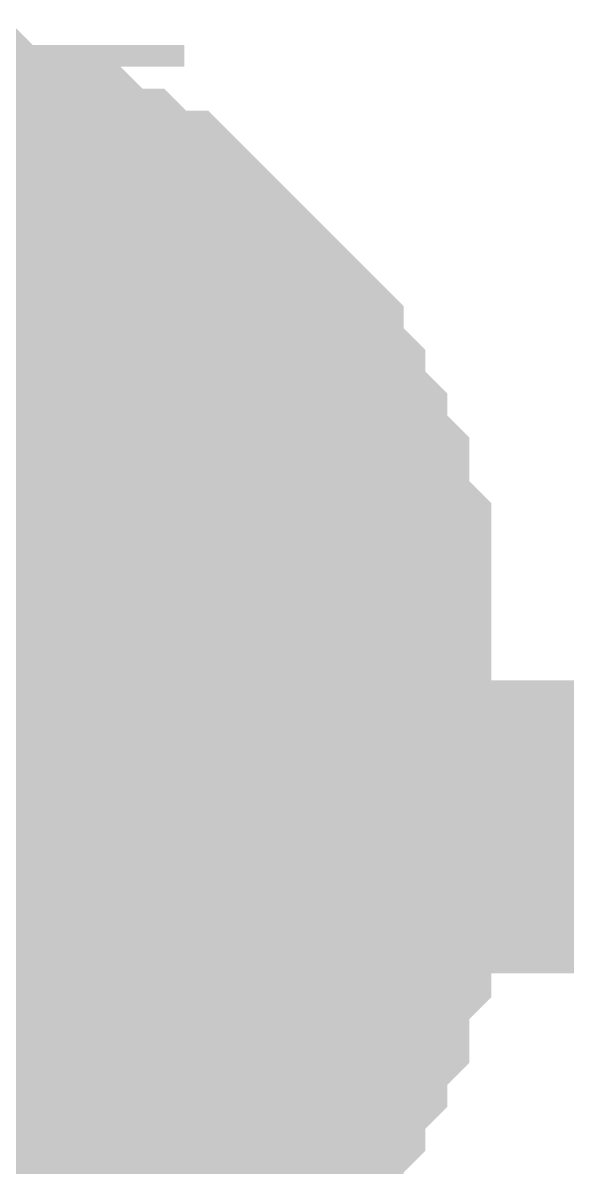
# Model space of a CAD drawing. Header units: millimetres. Extents: x 0 to 800, y 0 to 567.
# Drawn here: x 368.989 to 369.546, y 359.645 to 360.815 of the extents above; entities that cross this region are included whole.
import ezdxf

# ---------------------------------------------------------------- set-up
doc = ezdxf.new("R2010")
doc.units = ezdxf.units.MM
doc.layers.add('Sheet', color=255, linetype='Continuous')

msp = doc.modelspace()

# ---------------------------------------------------------------- linework, layer by layer
at = {"layer": 'Sheet'}
for points, const_width in [([(368.8255, 360.6649), (368.8479, 360.6649), (368.8703, 360.6649), (368.8927, 360.6649), (368.9151, 360.6649), (368.9375, 360.6425), (368.9599, 360.6425), (369.0047, 360.6425), (369.0047, 360.6201), (369.0271, 360.6201), (369.0495, 360.5977), (369.0719, 360.5977), (369.0943, 360.5753), (369.1167, 360.5753), (369.1391, 360.5529), (369.1615, 360.5305), (369.1839, 360.5081), (369.1839, 360.5081), (369.2063, 360.4857), (369.2287, 360.4633), (369.2287, 360.4409), (369.2511, 360.4185), (369.2511, 360.3961), (369.2735, 360.3737), (369.2735, 360.3514), (369.2959, 360.329), (369.2959, 360.3066), (369.2959, 360.2842), (369.3183, 360.2618), (369.3183, 360.2394), (369.3183, 360.1946), (369.3183, 360.1722), (369.3183, 360.1498)], 0.2997), ([(368.8255, 360.6649), (368.8479, 360.6649), (368.8703, 360.6649), (368.8927, 360.6649), (368.9151, 360.6649), (368.9375, 360.6425), (368.9599, 360.6425), (369.0047, 360.6425), (369.0047, 360.6201), (369.0271, 360.6201), (369.0495, 360.5977), (369.0719, 360.5977), (369.0943, 360.5753), (369.1167, 360.5753), (369.1391, 360.5529), (369.1615, 360.5305), (369.1839, 360.5081), (369.1839, 360.5081), (369.2063, 360.4857), (369.2287, 360.4633), (369.2287, 360.4409), (369.2511, 360.4185), (369.2511, 360.3961), (369.2735, 360.3737), (369.2735, 360.3514), (369.2959, 360.329), (369.2959, 360.3066), (369.2959, 360.2842), (369.3183, 360.2618), (369.3183, 360.2394), (369.3183, 360.1946), (369.3183, 360.1722), (369.3183, 360.1498)], 0.2997), ([(368.8255, 360.6649), (368.8479, 360.6649), (368.8703, 360.6649), (368.8927, 360.6649), (368.9151, 360.6649), (368.9375, 360.6425), (368.9599, 360.6425), (369.0047, 360.6425), (369.0047, 360.6201), (369.0271, 360.6201), (369.0495, 360.5977), (369.0719, 360.5977), (369.0943, 360.5753), (369.1167, 360.5753), (369.1391, 360.5529), (369.1615, 360.5305), (369.1839, 360.5081), (369.1839, 360.5081), (369.2063, 360.4857), (369.2287, 360.4633), (369.2287, 360.4409), (369.2511, 360.4185), (369.2511, 360.3961), (369.2735, 360.3737), (369.2735, 360.3514), (369.2959, 360.329), (369.2959, 360.3066), (369.2959, 360.2842), (369.3183, 360.2618), (369.3183, 360.2394), (369.3183, 360.1946), (369.3183, 360.1722), (369.3183, 360.1498)], 0.2997), ([(368.8255, 360.6649), (368.8479, 360.6649), (368.8703, 360.6649), (368.8927, 360.6649), (368.9151, 360.6649), (368.9375, 360.6425), (368.9599, 360.6425), (369.0047, 360.6425), (369.0047, 360.6201), (369.0271, 360.6201), (369.0495, 360.5977), (369.0719, 360.5977), (369.0943, 360.5753), (369.1167, 360.5753), (369.1391, 360.5529), (369.1615, 360.5305), (369.1839, 360.5081), (369.1839, 360.5081), (369.2063, 360.4857), (369.2287, 360.4633), (369.2287, 360.4409), (369.2511, 360.4185), (369.2511, 360.3961), (369.2735, 360.3737), (369.2735, 360.3514), (369.2959, 360.329), (369.2959, 360.3066), (369.2959, 360.2842), (369.3183, 360.2618), (369.3183, 360.2394), (369.3183, 360.1946), (369.3183, 360.1722), (369.3183, 360.1498)], 0.2997), ([(368.9375, 360.6425), (368.9599, 360.6425), (369.0047, 360.6425), (369.0047, 360.6201), (369.0271, 360.6201), (369.0495, 360.5977), (369.0719, 360.5977), (369.0943, 360.5753), (369.1167, 360.5753), (369.1391, 360.5529), (369.1615, 360.5305), (369.1839, 360.5081), (369.1839, 360.5081), (369.2063, 360.4857), (369.2287, 360.4633), (369.2287, 360.4409), (369.2511, 360.4185), (369.2511, 360.3961), (369.2735, 360.3737), (369.2735, 360.3514), (369.2959, 360.329), (369.2959, 360.3066), (369.2959, 360.2842), (369.3183, 360.2618), (369.3183, 360.2394), (369.3183, 360.1946), (369.3183, 360.1722), (369.3183, 360.1498)], 0.0991), ([(368.9375, 360.6425), (368.9599, 360.6425), (369.0047, 360.6425), (369.0047, 360.6201), (369.0271, 360.6201), (369.0495, 360.5977), (369.0719, 360.5977), (369.0943, 360.5753), (369.1167, 360.5753), (369.1391, 360.5529), (369.1615, 360.5305), (369.1839, 360.5081), (369.1839, 360.5081), (369.2063, 360.4857), (369.2287, 360.4633), (369.2287, 360.4409), (369.2511, 360.4185), (369.2511, 360.3961), (369.2735, 360.3737), (369.2735, 360.3514), (369.2959, 360.329), (369.2959, 360.3066), (369.2959, 360.2842), (369.3183, 360.2618), (369.3183, 360.2394), (369.3183, 360.1946), (369.3183, 360.1722), (369.3183, 360.1498)], 0.0991), ([(368.9375, 360.6425), (368.9599, 360.6425), (369.0047, 360.6425), (369.0047, 360.6201), (369.0271, 360.6201), (369.0495, 360.5977), (369.0719, 360.5977), (369.0943, 360.5753), (369.1167, 360.5753), (369.1391, 360.5529), (369.1615, 360.5305), (369.1839, 360.5081), (369.1839, 360.5081), (369.2063, 360.4857), (369.2287, 360.4633), (369.2287, 360.4409), (369.2511, 360.4185), (369.2511, 360.3961), (369.2735, 360.3737), (369.2735, 360.3514), (369.2959, 360.329), (369.2959, 360.3066), (369.2959, 360.2842), (369.3183, 360.2618), (369.3183, 360.2394), (369.3183, 360.1946), (369.3183, 360.1722), (369.3183, 360.1498)], 0.0991), ([(368.9375, 360.6425), (368.9599, 360.6425), (369.0047, 360.6425), (369.0047, 360.6201), (369.0271, 360.6201), (369.0495, 360.5977), (369.0719, 360.5977), (369.0943, 360.5753), (369.1167, 360.5753), (369.1391, 360.5529), (369.1615, 360.5305), (369.1839, 360.5081), (369.1839, 360.5081), (369.2063, 360.4857), (369.2287, 360.4633), (369.2287, 360.4409), (369.2511, 360.4185), (369.2511, 360.3961), (369.2735, 360.3737), (369.2735, 360.3514), (369.2959, 360.329), (369.2959, 360.3066), (369.2959, 360.2842), (369.3183, 360.2618), (369.3183, 360.2394), (369.3183, 360.1946), (369.3183, 360.1722), (369.3183, 360.1498)], 0.0991), ([(368.8255, 360.4857), (368.8479, 360.4857), (368.8703, 360.4857), (368.8927, 360.4857), (368.9151, 360.4857), (368.9375, 360.4633), (368.9599, 360.4633), (369.0047, 360.4633), (369.0047, 360.4409), (369.0271, 360.4409), (369.0495, 360.4185), (369.0719, 360.4185), (369.0943, 360.3961), (369.1167, 360.3961), (369.1391, 360.3737), (369.1615, 360.3514), (369.1839, 360.3514), (369.1839, 360.329), (369.2063, 360.3066), (369.2287, 360.2842), (369.2287, 360.2618), (369.2511, 360.2394), (369.2511, 360.217), (369.2735, 360.1946), (369.2735, 360.1722), (369.2959, 360.1722), (369.2959, 360.1274), (369.2959, 360.105), (369.3183, 360.0826), (369.3183, 360.0602), (369.3183, 360.0378), (369.3183, 360.0154), (369.3183, 359.993)], 0.2997), ([(368.8255, 360.4857), (368.8479, 360.4857), (368.8703, 360.4857), (368.8927, 360.4857), (368.9151, 360.4857), (368.9375, 360.4633), (368.9599, 360.4633), (369.0047, 360.4633), (369.0047, 360.4409), (369.0271, 360.4409), (369.0495, 360.4185), (369.0719, 360.4185), (369.0943, 360.3961), (369.1167, 360.3961), (369.1391, 360.3737), (369.1615, 360.3514), (369.1839, 360.3514), (369.1839, 360.329), (369.2063, 360.3066), (369.2287, 360.2842), (369.2287, 360.2618), (369.2511, 360.2394), (369.2511, 360.217), (369.2735, 360.1946), (369.2735, 360.1722), (369.2959, 360.1722), (369.2959, 360.1274), (369.2959, 360.105), (369.3183, 360.0826), (369.3183, 360.0602), (369.3183, 360.0378), (369.3183, 360.0154), (369.3183, 359.993)], 0.2997), ([(368.8255, 360.4857), (368.8479, 360.4857), (368.8703, 360.4857), (368.8927, 360.4857), (368.9151, 360.4857), (368.9375, 360.4633), (368.9599, 360.4633), (369.0047, 360.4633), (369.0047, 360.4409), (369.0271, 360.4409), (369.0495, 360.4185), (369.0719, 360.4185), (369.0943, 360.3961), (369.1167, 360.3961), (369.1391, 360.3737), (369.1615, 360.3514), (369.1839, 360.3514), (369.1839, 360.329), (369.2063, 360.3066), (369.2287, 360.2842), (369.2287, 360.2618), (369.2511, 360.2394), (369.2511, 360.217), (369.2735, 360.1946), (369.2735, 360.1722), (369.2959, 360.1722), (369.2959, 360.1274), (369.2959, 360.105), (369.3183, 360.0826), (369.3183, 360.0602), (369.3183, 360.0378), (369.3183, 360.0154), (369.3183, 359.993)], 0.2997), ([(368.8255, 360.4857), (368.8479, 360.4857), (368.8703, 360.4857), (368.8927, 360.4857), (368.9151, 360.4857), (368.9375, 360.4633), (368.9599, 360.4633), (369.0047, 360.4633), (369.0047, 360.4409), (369.0271, 360.4409), (369.0495, 360.4185), (369.0719, 360.4185), (369.0943, 360.3961), (369.1167, 360.3961), (369.1391, 360.3737), (369.1615, 360.3514), (369.1839, 360.3514), (369.1839, 360.329), (369.2063, 360.3066), (369.2287, 360.2842), (369.2287, 360.2618), (369.2511, 360.2394), (369.2511, 360.217), (369.2735, 360.1946), (369.2735, 360.1722), (369.2959, 360.1722), (369.2959, 360.1274), (369.2959, 360.105), (369.3183, 360.0826), (369.3183, 360.0602), (369.3183, 360.0378), (369.3183, 360.0154), (369.3183, 359.993)], 0.2997), ([(368.9375, 360.4633), (368.9599, 360.4633), (369.0047, 360.4633), (369.0047, 360.4409), (369.0271, 360.4409), (369.0495, 360.4185), (369.0719, 360.4185), (369.0943, 360.3961), (369.1167, 360.3961), (369.1391, 360.3737), (369.1615, 360.3514), (369.1839, 360.3514), (369.1839, 360.329), (369.2063, 360.3066), (369.2287, 360.2842), (369.2287, 360.2618), (369.2511, 360.2394), (369.2511, 360.217), (369.2735, 360.1946), (369.2735, 360.1722), (369.2959, 360.1722), (369.2959, 360.1274), (369.2959, 360.105), (369.3183, 360.0826), (369.3183, 360.0602), (369.3183, 360.0378), (369.3183, 360.0154), (369.3183, 359.993)], 0.0991), ([(368.9375, 360.4633), (368.9599, 360.4633), (369.0047, 360.4633), (369.0047, 360.4409), (369.0271, 360.4409), (369.0495, 360.4185), (369.0719, 360.4185), (369.0943, 360.3961), (369.1167, 360.3961), (369.1391, 360.3737), (369.1615, 360.3514), (369.1839, 360.3514), (369.1839, 360.329), (369.2063, 360.3066), (369.2287, 360.2842), (369.2287, 360.2618), (369.2511, 360.2394), (369.2511, 360.217), (369.2735, 360.1946), (369.2735, 360.1722), (369.2959, 360.1722), (369.2959, 360.1274), (369.2959, 360.105), (369.3183, 360.0826), (369.3183, 360.0602), (369.3183, 360.0378), (369.3183, 360.0154), (369.3183, 359.993)], 0.0991), ([(368.9375, 360.4633), (368.9599, 360.4633), (369.0047, 360.4633), (369.0047, 360.4409), (369.0271, 360.4409), (369.0495, 360.4185), (369.0719, 360.4185), (369.0943, 360.3961), (369.1167, 360.3961), (369.1391, 360.3737), (369.1615, 360.3514), (369.1839, 360.3514), (369.1839, 360.329), (369.2063, 360.3066), (369.2287, 360.2842), (369.2287, 360.2618), (369.2511, 360.2394), (369.2511, 360.217), (369.2735, 360.1946), (369.2735, 360.1722), (369.2959, 360.1722), (369.2959, 360.1274), (369.2959, 360.105), (369.3183, 360.0826), (369.3183, 360.0602), (369.3183, 360.0378), (369.3183, 360.0154), (369.3183, 359.993)], 0.0991), ([(368.9375, 360.4633), (368.9599, 360.4633), (369.0047, 360.4633), (369.0047, 360.4409), (369.0271, 360.4409), (369.0495, 360.4185), (369.0719, 360.4185), (369.0943, 360.3961), (369.1167, 360.3961), (369.1391, 360.3737), (369.1615, 360.3514), (369.1839, 360.3514), (369.1839, 360.329), (369.2063, 360.3066), (369.2287, 360.2842), (369.2287, 360.2618), (369.2511, 360.2394), (369.2511, 360.217), (369.2735, 360.1946), (369.2735, 360.1722), (369.2959, 360.1722), (369.2959, 360.1274), (369.2959, 360.105), (369.3183, 360.0826), (369.3183, 360.0602), (369.3183, 360.0378), (369.3183, 360.0154), (369.3183, 359.993)], 0.0991), ([(369.3183, 360.1498), (369.3183, 360.1274), (369.3183, 360.105), (369.3183, 360.0826), (369.3183, 360.0602), (369.2959, 360.0378), (369.2959, 360.0154), (369.2959, 359.9706), (369.2735, 359.9482), (369.2735, 359.9482), (369.2511, 359.9258), (369.2511, 359.9034), (369.2287, 359.881), (369.2287, 359.8586), (369.2063, 359.8362), (369.1839, 359.8138), (369.1839, 359.8138), (369.1615, 359.7914), (369.1391, 359.769), (369.1167, 359.7466), (369.0943, 359.7466), (369.0719, 359.7242), (369.0495, 359.7242), (369.0271, 359.7018), (369.0047, 359.7018), (369.0047, 359.6794), (368.9599, 359.6794), (368.9375, 359.6794), (368.9151, 359.657), (368.8927, 359.657), (368.8703, 359.657), (368.8479, 359.657), (368.8255, 359.657)], 0.2997), ([(369.3183, 360.1498), (369.3183, 360.1274), (369.3183, 360.105), (369.3183, 360.0826), (369.3183, 360.0602), (369.2959, 360.0378), (369.2959, 360.0154), (369.2959, 359.9706), (369.2735, 359.9482), (369.2735, 359.9482), (369.2511, 359.9258), (369.2511, 359.9034), (369.2287, 359.881), (369.2287, 359.8586), (369.2063, 359.8362), (369.1839, 359.8138), (369.1839, 359.8138), (369.1615, 359.7914), (369.1391, 359.769), (369.1167, 359.7466), (369.0943, 359.7466), (369.0719, 359.7242), (369.0495, 359.7242), (369.0271, 359.7018), (369.0047, 359.7018), (369.0047, 359.6794), (368.9599, 359.6794), (368.9375, 359.6794), (368.9151, 359.657), (368.8927, 359.657), (368.8703, 359.657), (368.8479, 359.657), (368.8255, 359.657)], 0.2997), ([(369.3183, 360.1498), (369.3183, 360.1274), (369.3183, 360.105), (369.3183, 360.0826), (369.3183, 360.0602), (369.2959, 360.0378), (369.2959, 360.0154), (369.2959, 359.9706), (369.2735, 359.9482), (369.2735, 359.9482), (369.2511, 359.9258), (369.2511, 359.9034), (369.2287, 359.881), (369.2287, 359.8586), (369.2063, 359.8362), (369.1839, 359.8138), (369.1839, 359.8138), (369.1615, 359.7914), (369.1391, 359.769), (369.1167, 359.7466), (369.0943, 359.7466), (369.0719, 359.7242), (369.0495, 359.7242), (369.0271, 359.7018), (369.0047, 359.7018), (369.0047, 359.6794), (368.9599, 359.6794), (368.9375, 359.6794), (368.9151, 359.657), (368.8927, 359.657), (368.8703, 359.657), (368.8479, 359.657), (368.8255, 359.657)], 0.2997), ([(369.3183, 360.1498), (369.3183, 360.1274), (369.3183, 360.105), (369.3183, 360.0826), (369.3183, 360.0602), (369.2959, 360.0378), (369.2959, 360.0154), (369.2959, 359.9706), (369.2735, 359.9482), (369.2735, 359.9482), (369.2511, 359.9258), (369.2511, 359.9034), (369.2287, 359.881), (369.2287, 359.8586), (369.2063, 359.8362), (369.1839, 359.8138), (369.1839, 359.8138), (369.1615, 359.7914), (369.1391, 359.769), (369.1167, 359.7466), (369.0943, 359.7466), (369.0719, 359.7242), (369.0495, 359.7242), (369.0271, 359.7018), (369.0047, 359.7018), (369.0047, 359.6794), (368.9599, 359.6794), (368.9375, 359.6794), (368.9151, 359.657), (368.8927, 359.657), (368.8703, 359.657), (368.8479, 359.657), (368.8255, 359.657)], 0.2997), ([(369.3183, 360.1498), (369.3183, 360.1498), (369.3183, 360.1498), (369.3183, 360.1498), (369.3183, 360.1498), (369.3183, 360.1498), (369.3183, 360.1498), (369.3183, 360.1498), (369.3183, 360.1498), (369.3183, 360.1498), (369.3183, 360.1498), (369.3183, 360.1498), (369.3183, 360.1498), (369.3183, 360.1498), (369.3183, 360.1498), (369.3183, 360.1498), (369.3183, 360.1498), (369.3183, 360.1498), (369.3183, 360.1498), (369.3183, 360.1498), (369.3183, 360.1498), (369.3183, 360.1498), (369.3183, 360.1498), (369.3183, 360.1498), (369.3183, 360.1498), (369.3183, 360.1498), (369.3183, 360.1498), (369.3183, 360.1498), (369.3183, 360.1498), (369.3183, 360.1498), (369.3183, 360.1498), (369.3183, 360.1498), (369.3183, 360.1498)], 0.2997), ([(369.3183, 360.1498), (369.3183, 360.1498)], 0.2997), ([(369.3183, 360.1498), (369.3183, 360.1498), (369.3183, 360.1498), (369.3183, 360.1498), (369.3183, 360.1498), (369.3183, 360.1498), (369.3183, 360.1498), (369.3183, 360.1498), (369.3183, 360.1498), (369.3183, 360.1498), (369.3183, 360.1498), (369.3183, 360.1498), (369.3183, 360.1498), (369.3183, 360.1498), (369.3183, 360.1498), (369.3183, 360.1498), (369.3183, 360.1498), (369.3183, 360.1498), (369.3183, 360.1498), (369.3183, 360.1498), (369.3183, 360.1498), (369.3183, 360.1498), (369.3183, 360.1498), (369.3183, 360.1498), (369.3183, 360.1498), (369.3183, 360.1498), (369.3183, 360.1498), (369.3183, 360.1498), (369.3183, 360.1498), (369.3183, 360.1498), (369.3183, 360.1498), (369.3183, 360.1498), (369.3183, 360.1498)], 0.2997), ([(369.3183, 360.1498), (369.3183, 360.1498)], 0.2997), ([(369.3183, 360.1498), (369.3183, 360.1498), (369.3183, 360.1498), (369.3183, 360.1498), (369.3183, 360.1498), (369.3183, 360.1498), (369.3183, 360.1498), (369.3183, 360.1498), (369.3183, 360.1498), (369.3183, 360.1498), (369.3183, 360.1498), (369.3183, 360.1498), (369.3183, 360.1498), (369.3183, 360.1498), (369.3183, 360.1498), (369.3183, 360.1498), (369.3183, 360.1498), (369.3183, 360.1498), (369.3183, 360.1498), (369.3183, 360.1498), (369.3183, 360.1498), (369.3183, 360.1498), (369.3183, 360.1498), (369.3183, 360.1498), (369.3183, 360.1498), (369.3183, 360.1498), (369.3183, 360.1498), (369.3183, 360.1498), (369.3183, 360.1498), (369.3183, 360.1498), (369.3183, 360.1498), (369.3183, 360.1498), (369.3183, 360.1498)], 0.2997), ([(369.3183, 360.1498), (369.3183, 360.1498)], 0.2997), ([(369.3183, 360.1498), (369.3183, 360.1498), (369.3183, 360.1498), (369.3183, 360.1498), (369.3183, 360.1498), (369.3183, 360.1498), (369.3183, 360.1498), (369.3183, 360.1498), (369.3183, 360.1498), (369.3183, 360.1498), (369.3183, 360.1498), (369.3183, 360.1498), (369.3183, 360.1498), (369.3183, 360.1498), (369.3183, 360.1498), (369.3183, 360.1498), (369.3183, 360.1498), (369.3183, 360.1498), (369.3183, 360.1498), (369.3183, 360.1498), (369.3183, 360.1498), (369.3183, 360.1498), (369.3183, 360.1498), (369.3183, 360.1498), (369.3183, 360.1498), (369.3183, 360.1498), (369.3183, 360.1498), (369.3183, 360.1498), (369.3183, 360.1498), (369.3183, 360.1498), (369.3183, 360.1498), (369.3183, 360.1498), (369.3183, 360.1498)], 0.2997), ([(369.3183, 360.1498), (369.3183, 360.1498)], 0.2997), ([(369.3183, 360.1498), (369.3183, 360.1274), (369.3183, 360.105), (369.3183, 360.0826), (369.3183, 360.0602), (369.2959, 360.0378), (369.2959, 360.0154), (369.2959, 359.9706), (369.2735, 359.9482), (369.2735, 359.9482), (369.2511, 359.9258), (369.2511, 359.9034), (369.2287, 359.881), (369.2287, 359.8586), (369.2063, 359.8362), (369.1839, 359.8138), (369.1839, 359.8138), (369.1615, 359.7914), (369.1391, 359.769), (369.1167, 359.7466), (369.0943, 359.7466), (369.0719, 359.7242), (369.0495, 359.7242), (369.0271, 359.7018), (369.0047, 359.7018), (369.0047, 359.6794), (368.9599, 359.6794), (368.9375, 359.6794)], 0.0991), ([(369.3183, 360.1498), (369.3183, 360.1274), (369.3183, 360.105), (369.3183, 360.0826), (369.3183, 360.0602), (369.2959, 360.0378), (369.2959, 360.0154), (369.2959, 359.9706), (369.2735, 359.9482), (369.2735, 359.9482), (369.2511, 359.9258), (369.2511, 359.9034), (369.2287, 359.881), (369.2287, 359.8586), (369.2063, 359.8362), (369.1839, 359.8138), (369.1839, 359.8138), (369.1615, 359.7914), (369.1391, 359.769), (369.1167, 359.7466), (369.0943, 359.7466), (369.0719, 359.7242), (369.0495, 359.7242), (369.0271, 359.7018), (369.0047, 359.7018), (369.0047, 359.6794), (368.9599, 359.6794), (368.9375, 359.6794)], 0.0991), ([(369.3183, 360.1498), (369.3183, 360.1274), (369.3183, 360.105), (369.3183, 360.0826), (369.3183, 360.0602), (369.2959, 360.0378), (369.2959, 360.0154), (369.2959, 359.9706), (369.2735, 359.9482), (369.2735, 359.9482), (369.2511, 359.9258), (369.2511, 359.9034), (369.2287, 359.881), (369.2287, 359.8586), (369.2063, 359.8362), (369.1839, 359.8138), (369.1839, 359.8138), (369.1615, 359.7914), (369.1391, 359.769), (369.1167, 359.7466), (369.0943, 359.7466), (369.0719, 359.7242), (369.0495, 359.7242), (369.0271, 359.7018), (369.0047, 359.7018), (369.0047, 359.6794), (368.9599, 359.6794), (368.9375, 359.6794)], 0.0991), ([(369.3183, 360.1498), (369.3183, 360.1274), (369.3183, 360.105), (369.3183, 360.0826), (369.3183, 360.0602), (369.2959, 360.0378), (369.2959, 360.0154), (369.2959, 359.9706), (369.2735, 359.9482), (369.2735, 359.9482), (369.2511, 359.9258), (369.2511, 359.9034), (369.2287, 359.881), (369.2287, 359.8586), (369.2063, 359.8362), (369.1839, 359.8138), (369.1839, 359.8138), (369.1615, 359.7914), (369.1391, 359.769), (369.1167, 359.7466), (369.0943, 359.7466), (369.0719, 359.7242), (369.0495, 359.7242), (369.0271, 359.7018), (369.0047, 359.7018), (369.0047, 359.6794), (368.9599, 359.6794), (368.9375, 359.6794)], 0.0991), ([(369.3183, 360.1498), (369.3183, 360.1498), (369.3183, 360.1498), (369.3183, 360.1498), (369.3183, 360.1498), (369.3183, 360.1498), (369.3183, 360.1498), (369.3183, 360.1498), (369.3183, 360.1498), (369.3183, 360.1498), (369.3183, 360.1498), (369.3183, 360.1498), (369.3183, 360.1498), (369.3183, 360.1498), (369.3183, 360.1498), (369.3183, 360.1498), (369.3183, 360.1498), (369.3183, 360.1498), (369.3183, 360.1498), (369.3183, 360.1498), (369.3183, 360.1498), (369.3183, 360.1498), (369.3183, 360.1498), (369.3183, 360.1498), (369.3183, 360.1498), (369.3183, 360.1498), (369.3183, 360.1498), (369.3183, 360.1498), (369.3183, 360.1498), (369.3183, 360.1498), (369.3183, 360.1498), (369.3183, 360.1498), (369.3183, 360.1498)], 0.0991), ([(369.3183, 360.1498), (369.3183, 360.1498)], 0.0991), ([(369.3183, 360.1498), (369.3183, 360.1498), (369.3183, 360.1498), (369.3183, 360.1498), (369.3183, 360.1498), (369.3183, 360.1498), (369.3183, 360.1498), (369.3183, 360.1498), (369.3183, 360.1498), (369.3183, 360.1498), (369.3183, 360.1498), (369.3183, 360.1498), (369.3183, 360.1498), (369.3183, 360.1498), (369.3183, 360.1498), (369.3183, 360.1498), (369.3183, 360.1498), (369.3183, 360.1498), (369.3183, 360.1498), (369.3183, 360.1498), (369.3183, 360.1498), (369.3183, 360.1498), (369.3183, 360.1498), (369.3183, 360.1498), (369.3183, 360.1498), (369.3183, 360.1498), (369.3183, 360.1498), (369.3183, 360.1498), (369.3183, 360.1498), (369.3183, 360.1498), (369.3183, 360.1498), (369.3183, 360.1498), (369.3183, 360.1498)], 0.0991), ([(369.3183, 360.1498), (369.3183, 360.1498)], 0.0991), ([(369.3183, 360.1498), (369.3183, 360.1498), (369.3183, 360.1498), (369.3183, 360.1498), (369.3183, 360.1498), (369.3183, 360.1498), (369.3183, 360.1498), (369.3183, 360.1498), (369.3183, 360.1498), (369.3183, 360.1498), (369.3183, 360.1498), (369.3183, 360.1498), (369.3183, 360.1498), (369.3183, 360.1498), (369.3183, 360.1498), (369.3183, 360.1498), (369.3183, 360.1498), (369.3183, 360.1498), (369.3183, 360.1498), (369.3183, 360.1498), (369.3183, 360.1498), (369.3183, 360.1498), (369.3183, 360.1498), (369.3183, 360.1498), (369.3183, 360.1498), (369.3183, 360.1498), (369.3183, 360.1498), (369.3183, 360.1498), (369.3183, 360.1498), (369.3183, 360.1498), (369.3183, 360.1498), (369.3183, 360.1498), (369.3183, 360.1498)], 0.0991), ([(369.3183, 360.1498), (369.3183, 360.1498)], 0.0991), ([(369.3183, 360.1498), (369.3183, 360.1498), (369.3183, 360.1498), (369.3183, 360.1498), (369.3183, 360.1498), (369.3183, 360.1498), (369.3183, 360.1498), (369.3183, 360.1498), (369.3183, 360.1498), (369.3183, 360.1498), (369.3183, 360.1498), (369.3183, 360.1498), (369.3183, 360.1498), (369.3183, 360.1498), (369.3183, 360.1498), (369.3183, 360.1498), (369.3183, 360.1498), (369.3183, 360.1498), (369.3183, 360.1498), (369.3183, 360.1498), (369.3183, 360.1498), (369.3183, 360.1498), (369.3183, 360.1498), (369.3183, 360.1498), (369.3183, 360.1498), (369.3183, 360.1498), (369.3183, 360.1498), (369.3183, 360.1498), (369.3183, 360.1498), (369.3183, 360.1498), (369.3183, 360.1498), (369.3183, 360.1498), (369.3183, 360.1498)], 0.0991), ([(369.3183, 360.1498), (369.3183, 360.1498)], 0.0991), ([(368.8255, 358.2235), (368.8255, 359.993), (374.4925, 359.993), (374.4925, 360.0378)], 0.2997), ([(369.3183, 359.993), (369.3183, 359.9706), (369.3183, 359.9482), (369.3183, 359.9034), (369.3183, 359.881), (369.2959, 359.8586), (369.2959, 359.8362), (369.2959, 359.8138), (369.2735, 359.7914), (369.2735, 359.769), (369.2511, 359.7466), (369.2511, 359.7242), (369.2287, 359.7018), (369.2287, 359.6794), (369.2063, 359.657), (369.1839, 359.6346), (369.1839, 359.6346), (369.1615, 359.6122), (369.1391, 359.5898), (369.1167, 359.5674), (369.0943, 359.5674), (369.0719, 359.545), (369.0495, 359.545), (369.0271, 359.5226), (369.0047, 359.5226), (369.0047, 359.5002), (368.9599, 359.5002), (368.9375, 359.5002), (368.9151, 359.4778)], 0.2997), ([(369.3183, 359.993), (369.3183, 359.9706), (369.3183, 359.9482), (369.3183, 359.9034), (369.3183, 359.881), (369.2959, 359.8586), (369.2959, 359.8362), (369.2959, 359.8138), (369.2735, 359.7914), (369.2735, 359.769), (369.2511, 359.7466), (369.2511, 359.7242), (369.2287, 359.7018), (369.2287, 359.6794), (369.2063, 359.657), (369.1839, 359.6346), (369.1839, 359.6346), (369.1615, 359.6122), (369.1391, 359.5898), (369.1167, 359.5674), (369.0943, 359.5674), (369.0719, 359.545), (369.0495, 359.545), (369.0271, 359.5226), (369.0047, 359.5226), (369.0047, 359.5002), (368.9599, 359.5002), (368.9375, 359.5002), (368.9151, 359.4778)], 0.2997), ([(369.3183, 359.993), (369.3183, 359.9706), (369.3183, 359.9482), (369.3183, 359.9034), (369.3183, 359.881), (369.2959, 359.8586), (369.2959, 359.8362), (369.2959, 359.8138), (369.2735, 359.7914), (369.2735, 359.769), (369.2511, 359.7466), (369.2511, 359.7242), (369.2287, 359.7018), (369.2287, 359.6794), (369.2063, 359.657), (369.1839, 359.6346), (369.1839, 359.6346), (369.1615, 359.6122), (369.1391, 359.5898), (369.1167, 359.5674), (369.0943, 359.5674), (369.0719, 359.545), (369.0495, 359.545), (369.0271, 359.5226), (369.0047, 359.5226), (369.0047, 359.5002), (368.9599, 359.5002), (368.9375, 359.5002), (368.9151, 359.4778)], 0.2997), ([(369.3183, 359.993), (369.3183, 359.9706), (369.3183, 359.9482), (369.3183, 359.9034), (369.3183, 359.881), (369.2959, 359.8586), (369.2959, 359.8362), (369.2959, 359.8138), (369.2735, 359.7914), (369.2735, 359.769), (369.2511, 359.7466), (369.2511, 359.7242), (369.2287, 359.7018), (369.2287, 359.6794), (369.2063, 359.657), (369.1839, 359.6346), (369.1839, 359.6346), (369.1615, 359.6122), (369.1391, 359.5898), (369.1167, 359.5674), (369.0943, 359.5674), (369.0719, 359.545), (369.0495, 359.545), (369.0271, 359.5226), (369.0047, 359.5226), (369.0047, 359.5002), (368.9599, 359.5002), (368.9375, 359.5002), (368.9151, 359.4778)], 0.2997), ([(369.3183, 359.993), (369.3183, 359.993), (369.3183, 359.993), (369.3183, 359.993), (369.3183, 359.993), (369.3183, 359.993), (369.3183, 359.993), (369.3183, 359.993), (369.3183, 359.993), (369.3183, 359.993), (369.3183, 359.993), (369.3183, 359.993), (369.3183, 359.993), (369.3183, 359.993), (369.3183, 359.993), (369.3183, 359.993), (369.3183, 359.993), (369.3183, 359.993), (369.3183, 359.993), (369.3183, 359.993), (369.3183, 359.993), (369.3183, 359.993), (369.3183, 359.993), (369.3183, 359.993), (369.3183, 359.993), (369.3183, 359.993), (369.3183, 359.993), (369.3183, 359.993), (369.3183, 359.993), (369.3183, 359.993), (369.3183, 359.993), (369.3183, 359.993), (369.3183, 359.993)], 0.2997), ([(369.3183, 359.993), (369.3183, 359.993)], 0.2997), ([(369.3183, 359.993), (369.3183, 359.993), (369.3183, 359.993), (369.3183, 359.993), (369.3183, 359.993), (369.3183, 359.993), (369.3183, 359.993), (369.3183, 359.993), (369.3183, 359.993), (369.3183, 359.993), (369.3183, 359.993), (369.3183, 359.993), (369.3183, 359.993), (369.3183, 359.993), (369.3183, 359.993), (369.3183, 359.993), (369.3183, 359.993), (369.3183, 359.993), (369.3183, 359.993), (369.3183, 359.993), (369.3183, 359.993), (369.3183, 359.993), (369.3183, 359.993), (369.3183, 359.993), (369.3183, 359.993), (369.3183, 359.993), (369.3183, 359.993), (369.3183, 359.993), (369.3183, 359.993), (369.3183, 359.993), (369.3183, 359.993), (369.3183, 359.993), (369.3183, 359.993)], 0.2997), ([(369.3183, 359.993), (369.3183, 359.993)], 0.2997), ([(369.3183, 359.993), (369.3183, 359.993), (369.3183, 359.993), (369.3183, 359.993), (369.3183, 359.993), (369.3183, 359.993), (369.3183, 359.993), (369.3183, 359.993), (369.3183, 359.993), (369.3183, 359.993), (369.3183, 359.993), (369.3183, 359.993), (369.3183, 359.993), (369.3183, 359.993), (369.3183, 359.993), (369.3183, 359.993), (369.3183, 359.993), (369.3183, 359.993), (369.3183, 359.993), (369.3183, 359.993), (369.3183, 359.993), (369.3183, 359.993), (369.3183, 359.993), (369.3183, 359.993), (369.3183, 359.993), (369.3183, 359.993), (369.3183, 359.993), (369.3183, 359.993), (369.3183, 359.993), (369.3183, 359.993), (369.3183, 359.993), (369.3183, 359.993), (369.3183, 359.993)], 0.2997), ([(369.3183, 359.993), (369.3183, 359.993)], 0.2997), ([(369.3183, 359.993), (369.3183, 359.993), (369.3183, 359.993), (369.3183, 359.993), (369.3183, 359.993), (369.3183, 359.993), (369.3183, 359.993), (369.3183, 359.993), (369.3183, 359.993), (369.3183, 359.993), (369.3183, 359.993), (369.3183, 359.993), (369.3183, 359.993), (369.3183, 359.993), (369.3183, 359.993), (369.3183, 359.993), (369.3183, 359.993), (369.3183, 359.993), (369.3183, 359.993), (369.3183, 359.993), (369.3183, 359.993), (369.3183, 359.993), (369.3183, 359.993), (369.3183, 359.993), (369.3183, 359.993), (369.3183, 359.993), (369.3183, 359.993), (369.3183, 359.993), (369.3183, 359.993), (369.3183, 359.993), (369.3183, 359.993), (369.3183, 359.993), (369.3183, 359.993)], 0.2997), ([(369.3183, 359.993), (369.3183, 359.993)], 0.2997), ([(369.3183, 359.993), (369.3183, 359.9706), (369.3183, 359.9482), (369.3183, 359.9034), (369.3183, 359.881), (369.2959, 359.8586), (369.2959, 359.8362), (369.2959, 359.8138), (369.2735, 359.7914), (369.2735, 359.769), (369.2511, 359.7466), (369.2511, 359.7242), (369.2287, 359.7018), (369.2287, 359.6794), (369.2063, 359.657), (369.1839, 359.6346), (369.1839, 359.6346), (369.1615, 359.6122), (369.1391, 359.5898)], 0.0991), ([(369.3183, 359.993), (369.3183, 359.9706), (369.3183, 359.9482), (369.3183, 359.9034), (369.3183, 359.881), (369.2959, 359.8586), (369.2959, 359.8362), (369.2959, 359.8138), (369.2735, 359.7914), (369.2735, 359.769), (369.2511, 359.7466), (369.2511, 359.7242), (369.2287, 359.7018), (369.2287, 359.6794), (369.2063, 359.657), (369.1839, 359.6346), (369.1839, 359.6346), (369.1615, 359.6122), (369.1391, 359.5898)], 0.0991), ([(369.3183, 359.993), (369.3183, 359.9706), (369.3183, 359.9482), (369.3183, 359.9034), (369.3183, 359.881), (369.2959, 359.8586), (369.2959, 359.8362), (369.2959, 359.8138), (369.2735, 359.7914), (369.2735, 359.769), (369.2511, 359.7466), (369.2511, 359.7242), (369.2287, 359.7018), (369.2287, 359.6794), (369.2063, 359.657), (369.1839, 359.6346), (369.1839, 359.6346), (369.1615, 359.6122), (369.1391, 359.5898)], 0.0991), ([(369.3183, 359.993), (369.3183, 359.9706), (369.3183, 359.9482), (369.3183, 359.9034), (369.3183, 359.881), (369.2959, 359.8586), (369.2959, 359.8362), (369.2959, 359.8138), (369.2735, 359.7914), (369.2735, 359.769), (369.2511, 359.7466), (369.2511, 359.7242), (369.2287, 359.7018), (369.2287, 359.6794), (369.2063, 359.657), (369.1839, 359.6346), (369.1839, 359.6346), (369.1615, 359.6122), (369.1391, 359.5898)], 0.0991), ([(369.3183, 359.993), (369.3183, 359.993), (369.3183, 359.993), (369.3183, 359.993), (369.3183, 359.993), (369.3183, 359.993), (369.3183, 359.993), (369.3183, 359.993), (369.3183, 359.993), (369.3183, 359.993), (369.3183, 359.993), (369.3183, 359.993), (369.3183, 359.993), (369.3183, 359.993), (369.3183, 359.993), (369.3183, 359.993), (369.3183, 359.993), (369.3183, 359.993), (369.3183, 359.993), (369.3183, 359.993), (369.3183, 359.993), (369.3183, 359.993), (369.3183, 359.993), (369.3183, 359.993), (369.3183, 359.993), (369.3183, 359.993), (369.3183, 359.993), (369.3183, 359.993), (369.3183, 359.993), (369.3183, 359.993), (369.3183, 359.993), (369.3183, 359.993), (369.3183, 359.993)], 0.0991), ([(369.3183, 359.993), (369.3183, 359.993)], 0.0991), ([(369.3183, 359.993), (369.3183, 359.993), (369.3183, 359.993), (369.3183, 359.993), (369.3183, 359.993), (369.3183, 359.993), (369.3183, 359.993), (369.3183, 359.993), (369.3183, 359.993), (369.3183, 359.993), (369.3183, 359.993), (369.3183, 359.993), (369.3183, 359.993), (369.3183, 359.993), (369.3183, 359.993), (369.3183, 359.993), (369.3183, 359.993), (369.3183, 359.993), (369.3183, 359.993), (369.3183, 359.993), (369.3183, 359.993), (369.3183, 359.993), (369.3183, 359.993), (369.3183, 359.993), (369.3183, 359.993), (369.3183, 359.993), (369.3183, 359.993), (369.3183, 359.993), (369.3183, 359.993), (369.3183, 359.993), (369.3183, 359.993), (369.3183, 359.993), (369.3183, 359.993)], 0.0991), ([(369.3183, 359.993), (369.3183, 359.993)], 0.0991), ([(369.3183, 359.993), (369.3183, 359.993), (369.3183, 359.993), (369.3183, 359.993), (369.3183, 359.993), (369.3183, 359.993), (369.3183, 359.993), (369.3183, 359.993), (369.3183, 359.993), (369.3183, 359.993), (369.3183, 359.993), (369.3183, 359.993), (369.3183, 359.993), (369.3183, 359.993), (369.3183, 359.993), (369.3183, 359.993), (369.3183, 359.993), (369.3183, 359.993), (369.3183, 359.993), (369.3183, 359.993), (369.3183, 359.993), (369.3183, 359.993), (369.3183, 359.993), (369.3183, 359.993), (369.3183, 359.993), (369.3183, 359.993), (369.3183, 359.993), (369.3183, 359.993), (369.3183, 359.993), (369.3183, 359.993), (369.3183, 359.993), (369.3183, 359.993), (369.3183, 359.993)], 0.0991), ([(369.3183, 359.993), (369.3183, 359.993)], 0.0991), ([(369.3183, 359.993), (369.3183, 359.993), (369.3183, 359.993), (369.3183, 359.993), (369.3183, 359.993), (369.3183, 359.993), (369.3183, 359.993), (369.3183, 359.993), (369.3183, 359.993), (369.3183, 359.993), (369.3183, 359.993), (369.3183, 359.993), (369.3183, 359.993), (369.3183, 359.993), (369.3183, 359.993), (369.3183, 359.993), (369.3183, 359.993), (369.3183, 359.993), (369.3183, 359.993), (369.3183, 359.993), (369.3183, 359.993), (369.3183, 359.993), (369.3183, 359.993), (369.3183, 359.993), (369.3183, 359.993), (369.3183, 359.993), (369.3183, 359.993), (369.3183, 359.993), (369.3183, 359.993), (369.3183, 359.993), (369.3183, 359.993), (369.3183, 359.993), (369.3183, 359.993)], 0.0991), ([(369.3183, 359.993), (369.3183, 359.993)], 0.0991)]:
    msp.add_lwpolyline(points, dxfattribs=dict(at, const_width=const_width))
at = {"layer": 'Sheet', "const_width": 0.508}
for points in [[(368.554, 360.172, 1), (369.062, 360.172, 1)], [(368.554, 359.9993, 1), (369.062, 359.9993, 1)]]:
    msp.add_lwpolyline(points, format="xyb", close=True, dxfattribs=at)

doc.saveas('drawing.dxf')
